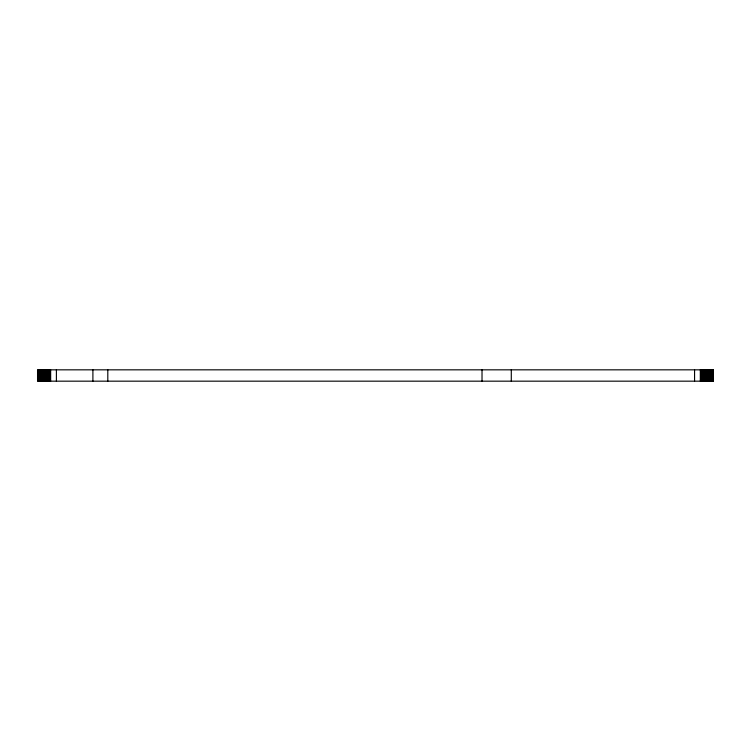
<?xml version="1.0" encoding="UTF-8"?>
<svg xmlns="http://www.w3.org/2000/svg" width="751" height="751" viewBox="0 0 751 751"><rect width="100%" height="100%" fill="white"/><g stroke="black" fill="none" stroke-linecap="round" stroke-linejoin="round"><path stroke-width="1.13" d="M713.112 369.83L713.112 381.17M712.849 369.83L712.849 381.17M712.511 369.83L712.511 381.17M712.108 369.83L712.108 381.17M711.629 369.83L711.629 381.17M711.075 369.83L711.075 381.17M710.465 369.83L710.465 381.17M709.789 369.83L709.789 381.17M709.057 369.83L709.057 381.17M708.259 369.83L708.259 381.17M707.414 369.83L707.414 381.17M706.513 369.83L706.513 381.17M705.574 369.83L705.574 381.17M704.588 369.83L704.588 381.17M703.565 369.83L703.565 381.17M702.504 369.83L702.504 381.17M701.425 369.83L701.425 381.17M700.308 369.83L700.308 381.17M694.562 369.83L694.562 381.17M511.29 369.83L511.29 381.17M482.02 369.83L482.02 381.17M107.806 369.83L107.806 381.17M92.899 369.83L92.899 381.17M56.4 369.83L56.4 381.17M50.655 369.83L50.655 381.17M49.547 369.83L49.547 381.17M48.458 369.83L48.458 381.17M47.397 369.83L47.397 381.17M46.374 369.83L46.374 381.17M45.389 369.83L45.389 381.17M44.45 369.83L44.45 381.17M43.549 369.83L43.549 381.17M42.704 369.83L42.704 381.17M41.915 369.83L41.915 381.17M41.174 369.83L41.174 381.17M40.498 369.83L40.498 381.17M39.887 369.83L39.887 381.17M39.343 369.83L39.343 381.17M38.864 369.83L38.864 381.17M38.451 369.83L38.451 381.17M38.113 369.83L38.113 381.17M713.45 369.83L37.55 369.83L37.55 381.17L713.45 381.17L713.412 369.83"/></g></svg>
